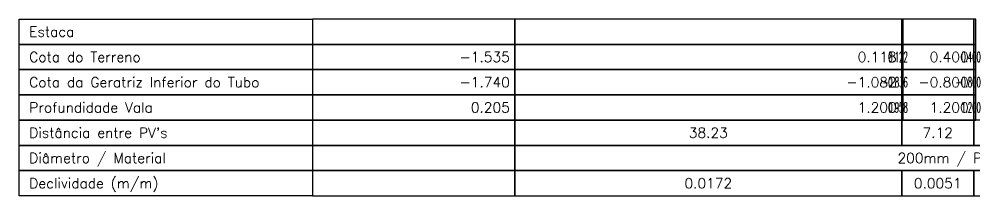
# Model space of a CAD drawing. Extents: x -44 to 14114764, y -20 to 289527804.
# Drawn here: x 359191.3 to 359285.7, y 7353564.7 to 7353582.2 of the extents above; entities that cross this region are included whole.
import ezdxf
from ezdxf.enums import TextEntityAlignment as Align

# ---------------------------------------------------------------- set-up
doc = ezdxf.new("R2010")
doc.units = 0
doc.layers.add('PS_PERFIL_COTA_LIN', color=7, linetype='Continuous')
doc.layers.add('PS_PERFIL_COTA_TXT', color=5, linetype='Continuous')
doc.styles.add('ROMANS', font='ROMANS.shx', dxfattribs={"height": 2})

msp = doc.modelspace()

# ---------------------------------------------------------------- linework, layer by layer
at = {"layer": 'PS_PERFIL_COTA_LIN', "linetype": 'Continuous'}
for points in [[(359220.265, 7353582.231), (359220.265, 7353579.731), (359191.265, 7353579.731), (359191.265, 7353582.231)], [(359220.265, 7353582.231), (359220.265, 7353579.731), (359240.265, 7353579.731), (359240.265, 7353582.231)], [(359240.265, 7353582.231), (359240.265, 7353579.731), (359278.494, 7353579.731), (359278.494, 7353582.231)], [(359278.494, 7353582.231), (359278.494, 7353579.731), (359278.594, 7353579.731), (359278.594, 7353582.231)], [(359278.594, 7353582.231), (359278.594, 7353579.731), (359285.614, 7353579.731), (359285.614, 7353582.231)], [(359285.614, 7353582.231), (359285.614, 7353579.731), (359285.814, 7353579.731), (359285.814, 7353582.231)], [(359220.265, 7353579.731), (359220.265, 7353577.231), (359191.265, 7353577.231), (359191.265, 7353579.731)], [(359220.265, 7353579.731), (359220.265, 7353577.231), (359240.265, 7353577.231), (359240.265, 7353579.731)], [(359240.265, 7353579.731), (359240.265, 7353577.231), (359278.494, 7353577.231), (359278.494, 7353579.731)], [(359278.494, 7353579.731), (359278.494, 7353577.231), (359278.594, 7353577.231), (359278.594, 7353579.731)], [(359278.594, 7353579.731), (359278.594, 7353577.231), (359285.614, 7353577.231), (359285.614, 7353579.731)], [(359285.614, 7353579.731), (359285.614, 7353577.231), (359285.814, 7353577.231), (359285.814, 7353579.731)], [(359220.265, 7353577.231), (359220.265, 7353574.731), (359191.265, 7353574.731), (359191.265, 7353577.231)], [(359220.265, 7353577.231), (359220.265, 7353574.731), (359240.265, 7353574.731), (359240.265, 7353577.231)], [(359240.265, 7353577.231), (359240.265, 7353574.731), (359278.494, 7353574.731), (359278.494, 7353577.231)], [(359278.494, 7353577.231), (359278.494, 7353574.731), (359278.594, 7353574.731), (359278.594, 7353577.231)], [(359278.594, 7353577.231), (359278.594, 7353574.731), (359285.614, 7353574.731), (359285.614, 7353577.231)], [(359285.614, 7353577.231), (359285.614, 7353574.731), (359285.814, 7353574.731), (359285.814, 7353577.231)], [(359220.265, 7353574.731), (359220.265, 7353572.231), (359191.265, 7353572.231), (359191.265, 7353574.731)], [(359220.265, 7353574.731), (359220.265, 7353572.231), (359240.265, 7353572.231), (359240.265, 7353574.731)], [(359240.265, 7353574.731), (359240.265, 7353572.231), (359278.494, 7353572.231), (359278.494, 7353574.731)], [(359278.494, 7353574.731), (359278.494, 7353572.231), (359278.594, 7353572.231), (359278.594, 7353574.731)], [(359278.594, 7353574.731), (359278.594, 7353572.231), (359285.614, 7353572.231), (359285.614, 7353574.731)], [(359285.614, 7353574.731), (359285.614, 7353572.231), (359285.814, 7353572.231), (359285.814, 7353574.731)], [(359220.265, 7353572.231), (359220.265, 7353569.731), (359191.265, 7353569.731), (359191.265, 7353572.231)], [(359220.265, 7353572.231), (359220.265, 7353569.731), (359240.265, 7353569.731), (359240.265, 7353572.231)], [(359240.265, 7353572.231), (359240.265, 7353569.731), (359278.494, 7353569.731), (359278.494, 7353572.231)], [(359278.494, 7353572.231), (359278.494, 7353569.731), (359285.614, 7353569.731), (359285.614, 7353572.231)], [(359285.614, 7353572.231), (359285.614, 7353569.731), (359325.925, 7353569.731), (359325.925, 7353572.231)], [(359220.265, 7353569.731), (359220.265, 7353567.231), (359191.265, 7353567.231), (359191.265, 7353569.731)], [(359220.265, 7353569.731), (359220.265, 7353567.231), (359240.265, 7353567.231), (359240.265, 7353569.731)], [(359240.265, 7353569.731), (359240.265, 7353567.231), (359325.925, 7353567.231), (359325.925, 7353569.731)], [(359220.265, 7353567.231), (359220.265, 7353564.731), (359191.265, 7353564.731), (359191.265, 7353567.231)], [(359220.265, 7353567.231), (359220.265, 7353564.731), (359240.265, 7353564.731), (359240.265, 7353567.231)], [(359240.265, 7353567.231), (359240.265, 7353564.731), (359278.494, 7353564.731), (359278.494, 7353567.231)], [(359278.494, 7353567.231), (359278.494, 7353564.731), (359285.614, 7353564.731), (359285.614, 7353567.231)], [(359285.614, 7353567.231), (359285.614, 7353564.731), (359325.925, 7353564.731), (359325.925, 7353567.231)]]:
    msp.add_lwpolyline(points, close=True, dxfattribs=at)
for points in [[(359240.265, 7353572.231), (359278.494, 7353572.231)], [(359278.594, 7353572.231), (359285.614, 7353572.231)], [(359220.265, 7353569.731), (359240.265, 7353569.731)], [(359240.265, 7353569.731), (359278.494, 7353569.731)], [(359240.265, 7353569.731), (359278.494, 7353569.731)], [(359278.494, 7353569.731), (359278.594, 7353569.731)], [(359278.594, 7353569.731), (359285.614, 7353569.731)], [(359278.594, 7353569.731), (359285.614, 7353569.731)], [(359220.265, 7353567.231), (359240.265, 7353567.231)], [(359240.265, 7353567.231), (359278.494, 7353567.231)], [(359240.265, 7353567.231), (359278.494, 7353567.231)], [(359278.494, 7353567.231), (359278.594, 7353567.231)], [(359278.594, 7353567.231), (359285.614, 7353567.231)], [(359278.594, 7353567.231), (359285.614, 7353567.231)], [(359240.265, 7353564.731), (359278.494, 7353564.731)], [(359278.594, 7353564.731), (359285.614, 7353564.731)]]:
    msp.add_lwpolyline(points, dxfattribs=at)

# ---------------------------------------------------------------- texts
at = {"layer": 'PS_PERFIL_COTA_TXT', "style": 'ROMANS'}
for s, p in [('Estaca', (359192.265, 7353580.981)), ('Cota do Terreno', (359192.265, 7353578.481)), ('Cota da Geratriz Inferior do Tubo', (359192.265, 7353575.981)), ('Profundidade Vala', (359192.265, 7353573.481)), ("Distância entre PV's", (359192.265, 7353570.981)), ('Diâmetro / Material', (359192.265, 7353568.481)), ('Declividade (m/m)', (359192.265, 7353565.981))]:
    msp.add_text(s, height=1, dxfattribs=at).set_placement(p, align=Align.MIDDLE_LEFT)
for s, p in [('-1.535', (359239.765, 7353578.481)), ('0.118', (359277.994, 7353578.481)), ('0.400', (359285.114, 7353578.481)), ('-1.740', (359239.765, 7353575.981)), ('-1.082', (359277.994, 7353575.981)), ('-0.800', (359285.114, 7353575.981)), ('0.205', (359239.765, 7353573.481)), ('1.200', (359277.994, 7353573.481)), ('1.200', (359285.114, 7353573.481))]:
    msp.add_text(s, height=1, dxfattribs=at).set_placement(p, align=Align.MIDDLE_RIGHT)
at = {"layer": 'PS_PERFIL_COTA_TXT', "style": 'ROMANS', "width": 0.5}
for s, p in [('0.122', (359279.094, 7353578.481)), ('0.400', (359286.314, 7353578.481)), ('-0.836', (359279.094, 7353575.981)), ('-0.800', (359286.314, 7353575.981)), ('0.958', (359279.094, 7353573.481)), ('1.200', (359286.314, 7353573.481))]:
    msp.add_text(s, height=1, dxfattribs=at).set_placement(p, align=Align.MIDDLE_RIGHT)
at = {"layer": 'PS_PERFIL_COTA_TXT', "style": 'ROMANS'}
for s, p in [('38.23', (359259.38, 7353570.981)), ('7.12', (359282.054, 7353570.981)), ('200mm / PVC', (359283.095, 7353568.481)), ('0.0172', (359259.38, 7353565.981)), ('0.0051', (359282.054, 7353565.981))]:
    msp.add_text(s, height=1, dxfattribs=at).set_placement(p, align=Align.MIDDLE_CENTER)

doc.saveas('drawing.dxf')
